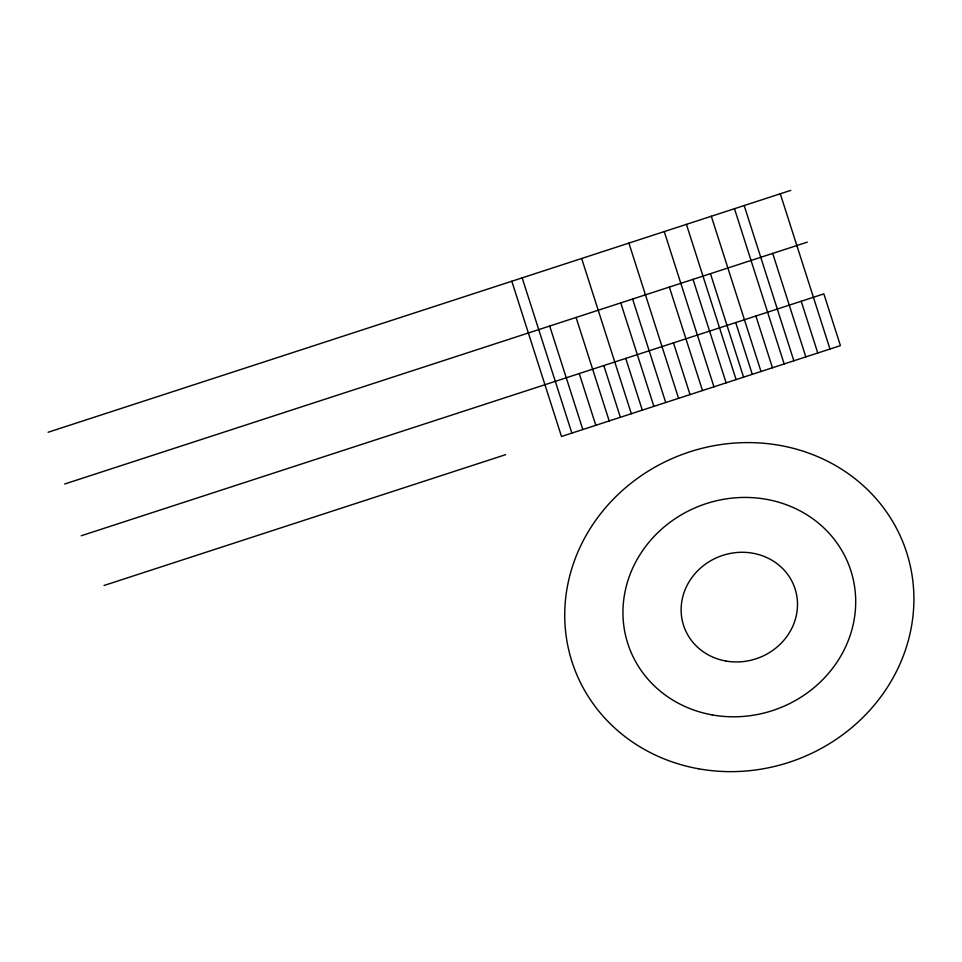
<?xml version="1.0" encoding="UTF-8"?>
<svg xmlns="http://www.w3.org/2000/svg" width="962" height="962" viewBox="0 0 962 962"><rect width="100%" height="100%" fill="white"/><g stroke="black" fill="none" stroke-linecap="round" stroke-linejoin="round"><path stroke-width="1.44" d="M48.1 432.263L790.752 190.38M64.658 484.018L807.31 242.135M81.229 535.762L823.869 293.879L840.427 345.623L561.495 436.471L511.808 281.241M104.04 585.473L505.711 454.641M780.29 193.795L829.978 349.026M801.214 301.25L817.772 353.006M772.702 253.403L805.819 356.89M744.179 205.543L793.866 360.786M734.475 208.706L784.162 363.949M755.891 316.017L772.462 367.761M711.315 216.258L761.002 371.488M735.726 322.583L752.284 374.326M710.449 273.677L743.578 377.164M686.423 224.362L736.098 379.605M693.025 279.353L726.142 382.852M664.261 231.577L713.948 386.82M669.36 287.061L702.488 390.548M673.472 342.857L690.043 394.6M628.895 243.097L678.583 398.34M632.611 299.026L665.728 402.525M620.755 302.886L653.883 406.385M625.745 358.405L642.303 410.149M581.649 258.489L631.337 413.72M603.811 365.548L620.37 417.292M576.082 317.448L609.199 420.935M579.244 373.545L595.815 425.3M549.699 326.034L582.828 429.521M522.174 277.862L571.861 433.092M698.665 768.806A176.034 162.975 -19.8 0 0 906.685 552.609A176.034 162.975 -19.8 0 0 612.614 499.927A176.034 162.975 -19.8 0 0 698.665 768.806M712.217 714.91A117.352 108.658 -19.8 0 0 850.889 570.779A117.352 108.658 -19.8 0 0 654.845 535.666A117.352 108.658 -19.8 0 0 712.217 714.91M725.769 661.014A58.682 54.329 -19.8 0 0 795.105 588.948A58.682 54.329 -19.8 0 0 697.077 571.392A58.682 54.329 -19.8 0 0 725.769 661.014"/></g></svg>
